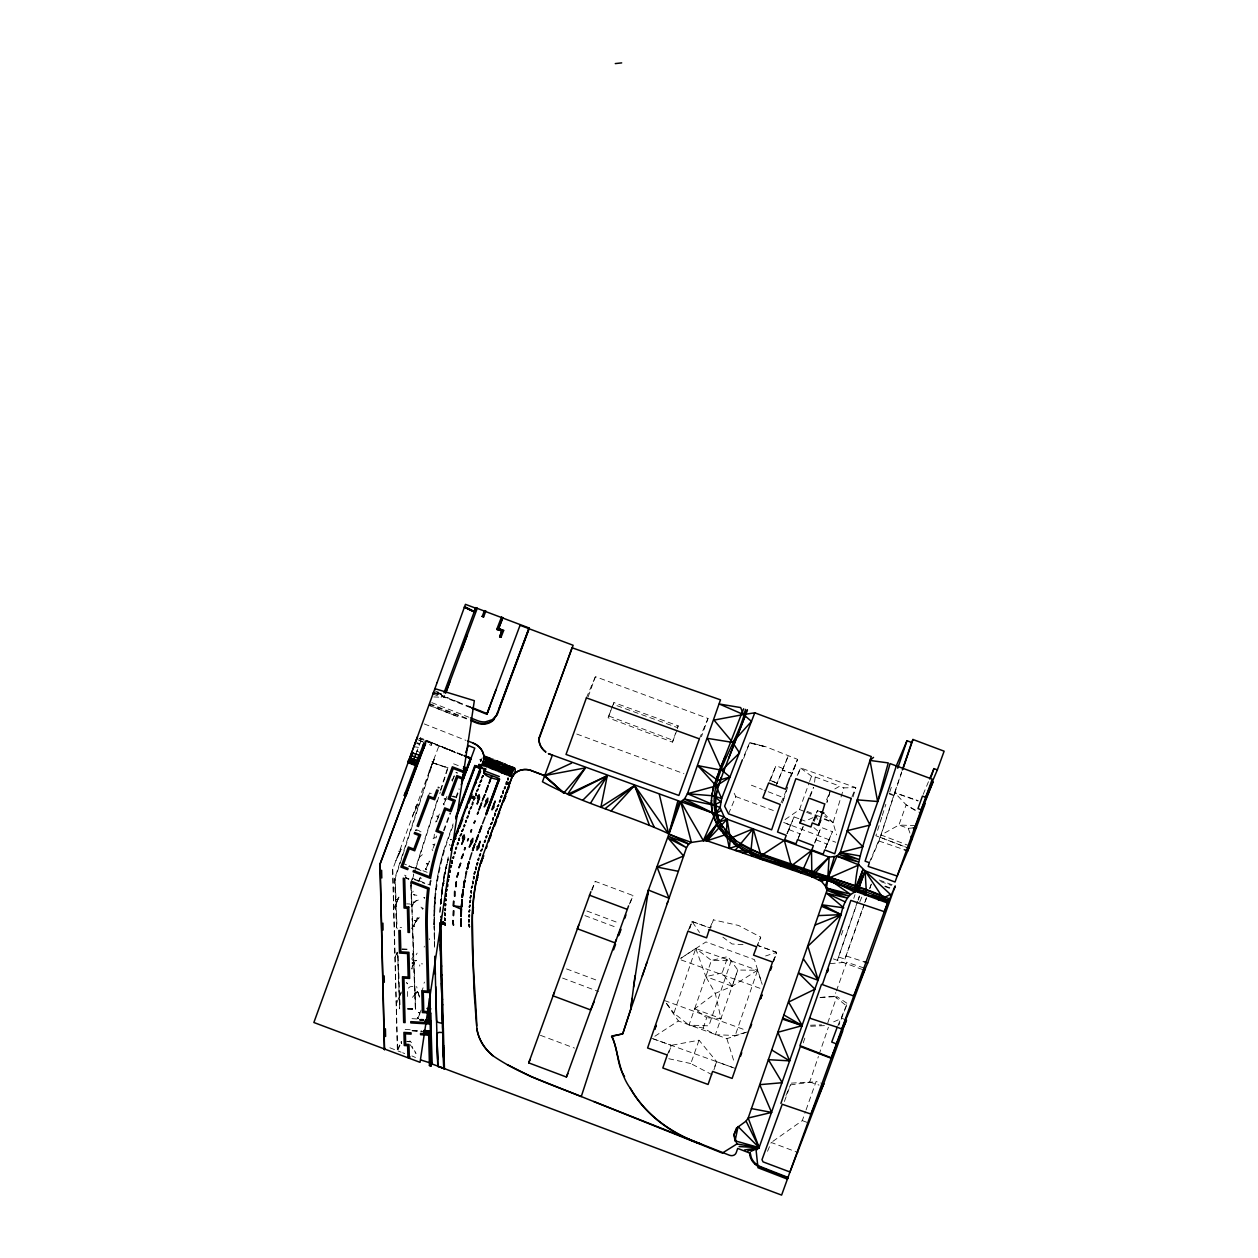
<?xml version="1.0" encoding="UTF-8"?>
<svg xmlns="http://www.w3.org/2000/svg" width="1258" height="1258" viewBox="0 0 1258 1258"><rect width="100%" height="100%" fill="white"/><g stroke="black" fill="none" stroke-linecap="round" stroke-linejoin="round"><path stroke-width="0.75" stroke-dasharray="5 3.75" d="M434.45 945.922L434.041 911.814A295.41 262.104 23.1 0 1 444.499 848.081L453.116 823.864M407.513 996.493L407.592 988.757L410.029 986.775L415.517 986.13M417.499 805.733L417.31 805.875M413.662 926.077L417.231 917.821L413.913 926.187M412.215 904.549L410.847 904.471L412.907 904.832M410.784 885.207L411.57 906.798L413.835 901.687M414.763 960.766L416.477 960.656M417.279 918.167L418.93 918.717L417.782 918.025M419.134 881.056L420.219 877.628L421.509 878.383M421.147 1010.048L417.829 1018.257L420.093 1013.35M429.465 861.243L425.833 869.372L429.167 861.022M438.523 816.882L436.274 821.788L439.592 813.58M446.952 796.298L443.634 804.507L446.574 797.981M452.408 780.62L454.515 775.714M455.962 772.443L457.472 773.057L456.119 772.679M418.835 880.977L420.093 877.832M445.977 799.019L444.058 798.909L446.071 799.286M434.356 834.164L434.01 837.954L432.721 839.007M434.372 939.82L434.67 912.16M453.1 825.846C441.951 853.396 435.299 882.864 434.686 911.846L433.916 926.47L433.979 911.971A295.378 262.073 23.1 0 1 444.436 848.238M435.394 898.904L434.702 911.673M439.875 912.648L441.102 895.712M440.001 911.657L440.316 906.059M440.41 904.471L443.995 874.735L448.288 856.934M480.572 760.131C480.116 759.156 481.594 759.25 480.069 759.942M480.304 760.068L481.154 759.675L479.896 759.769L480.367 759.14M418.993 880.506L417.357 880.569M412.026 963.392L413.269 963.188L412.011 962.857M428.207 864.026L426.258 863.774L427.626 863.853M438.523 816.285L436.699 816.112L438.665 816.348M413.803 963.612L412.278 962.826L413.269 963.188M416.194 920.982L414.181 920.51L416.225 920.966M419.04 880.553L417.577 880.018M436.369 890.035L436.793 886.025M441.7 890.177L442.045 887.016M399.038 851.713C400.94 851.226 398.723 851.068 399.714 851.949M400.091 851.273L398.975 851.603L399.714 851.241M397.858 899.454L396.805 899.91L397.795 899.344M397.465 899.234L396.742 899.8M416.775 806.252L416.555 806.614M433.145 761.75L432.202 761.986L433.35 761.577M814.571 782.24L815.2 776.941L811.504 776.233L800.45 767.883L795.874 778.686M399.761 851.414L399.038 850.943M396.946 899.533L397.968 899.454L397.198 899.769M396.805 899.234L397.449 899.155M415.942 806.598C417.514 806.85 414.715 805.67 416.461 806.85M400.547 993.694L399.887 994.323M432.17 761.845L433.239 761.389M432.296 761.326L432.956 762.159L432.06 761.53M430.959 880.05L430.016 886.135M414.637 963.251L411.869 958.91L412.687 953.375M444.389 880.474L444.2 881.559M447.549 698.127L447.974 697.467M398 899.407L396.978 899.832M400.406 993.505L400.264 993.568M400.815 993.82L399.761 993.851L400.343 994.528M445.426 870.772L444.939 873.146L445.961 868.272L445.458 870.63M401.066 849.26L395.735 861.038L401.475 849.354M417.514 804.035L412.514 816.049L418.175 804.192M398.629 897.158L393.502 909.235L399.116 897.787M433.916 759.801L429.088 771.374L434.183 759.801M397.056 952.227L395.091 957.464L397.418 952.385M401.239 991.917L396.396 1003.68L400.752 993.647M398.078 1049.77L401.444 1041.514M397.559 1049.628L401.176 1041.388M414.417 902.489C414.354 901.215 415.738 903.102 414.558 901.86M435.928 821.049L435.693 821.977L436.951 821.348M432.044 849.417L432.846 850.628M445.206 799.255L446.024 799.38M411.948 969.179L412.184 968.235M424.15 947.117L424.371 946.189M419.543 1012.926L418.285 1012.486L419.858 1012.926M447.817 860.519L448.037 859.654M449.358 844.417L450.128 845.659M677.354 728.759L678.204 725.866L613.935 702.593L613.196 704.323M829.981 791.738L826.915 802.415L829.981 791.738L824.761 804.035M401.601 1043.369L401.16 1042.379L401.381 1043.495M853.034 796.943L855.817 787.618L800.45 767.883L797.352 776.878M871.071 859.654L878.98 841.02L893.825 795.056L889.359 793.263M851.996 796.613L855.817 787.618L843.866 787.87L833.063 822.748L836.586 834.872M398.629 897.63L399.116 897.174M881.732 817.275L875.867 835.737L908.826 848.254M882.33 815.42L885.836 804.349M410.721 883.242L413.693 873.948M414.291 872.093L437.454 799.585M440.426 790.291L447.565 767.993L432.799 762.914L395.201 878.43L397.119 928.813M412.199 879.845L415.282 870.3M415.769 868.665L440.3 792.021M440.898 790.166L448.037 767.805L432.422 762.694L448.037 767.805M773.607 961.254L776.673 952.353L757.662 945.45L760.744 937.163L738.572 925.463L713.365 919.85L710.707 928.152L692.026 921.469L687.922 931.156M820.609 811.85L817.464 810.624L813.171 821.694M432.516 762.458L394.697 878.603L396.616 929.143M401.16 849.386L400.862 848.961M417.829 804.114L417.137 804.412M787.681 787.194L782.209 803.39L784.143 797.934L764.125 790.15M420.958 907.128L423.286 908.449L422.641 909.298L420.958 907.128L421.634 905.1M814.319 821.38L816.033 816.253L805.324 821.144L800.481 819.335M889.736 792.021L892.189 784.693M689.604 928.671L692.026 921.469L708.584 927.523M745.617 1032.409L735.254 1035.46L715.362 1034.736L703.191 1028.069L689.007 1025.113L673.895 1013.162L695.753 948.453L757.599 970.232L762.128 984.385M703.191 1028.069L706.681 1017.722L694.589 1008.916L711.43 960.42L727.91 956.583L737.801 970.044L757.599 970.232L735.254 1035.46M841.366 935.04L843.222 929.536M853.773 898.369L855 894.705M612.567 706.005L608.101 717.768L672.495 742.126L675.609 733.037M668.831 1052.742L671.363 1045.319L699.039 1040.193L716.714 1061.721L736.229 1068.734M803.233 1042.882L805.733 1035.538M857.516 901.451L837.388 960.357L857.563 902.065M858.145 899.612L859.403 895.932M889.107 793.861L893.589 795.638L901.703 771.814M858.192 900.225L859.434 896.561M901.719 772.491L894.847 792.65L918.151 800.638M791.313 1083.138L809.712 1082.037L818.423 1056.468M819.052 1054.644L828.393 1027.236M827.748 1022.927L836.806 996.509L847.294 1003.475L838.929 1025.113M689.463 928.891L692.026 921.469L699.542 932.492M757.599 970.232L732.203 986.209L715.315 993.38L694.589 1008.916L689.007 1025.113L708.883 1025.852L731.244 960.609L711.43 960.42L695.753 948.453L680.782 958.281M713.899 1069.882L716.714 1061.721L713.286 1069.787M695.753 948.453L705.817 976.585L732.203 986.209L737.801 970.044L715.362 1034.736M773.466 961.599L776.673 952.353L758.275 945.639M613.935 702.593L608.101 717.768M838.771 957.086L844.92 959.083L864.026 904.533M864.655 902.725L866.573 897.269M869.75 888.179L871.023 884.547M844.92 959.083L866.589 897.866M869.765 888.777L872.313 881.512M732.203 986.209L722.155 972.969L727.91 956.583M712.201 1074.788L690.799 1063.56L699.039 1040.193M772.821 1141.383L802.305 1120.595L805.45 1111.71M806.064 1109.933L816.096 1081.503L822.197 1083.453M820.106 997.452L834.479 996.21L835.768 992.625M836.397 990.848L846.634 962.197L865.362 968.424M785.086 819.571L799.538 809.554L808.973 783.247M809.602 781.501L811.504 776.233M588.162 696.775L595.411 676.647L708.034 718.46L701.429 736.701M810.294 796.44L813.501 787.555M592.078 890.208L595.27 881.386L632.963 895.523L629.771 904.36M672.495 742.126L676.946 730.206M784.394 1101.489L790.464 1084.883L816.096 1081.503M426.006 741.355L426.431 740.254L425.157 742.959L431.148 745.318L431.809 743.698L425.786 741.434L425.157 742.959M481.043 759.926L481.106 759.801M443.524 830.406L450.018 812.935M455.789 797.383L458.997 788.75M456.308 797.918L459.359 789.709M444.027 830.83L450.6 813.187M433.617 692.293L444.42 696.46L444.058 697.294L442.564 696.696L443.288 694.762M444.058 697.294L444.782 695.36M415.502 830.673L415.942 829.478L421.965 831.79M408.913 866.668L409.369 865.457M412.294 879.531L412.734 878.336L430.456 885.145M790.842 776.878L797.603 759.376L766.169 746.859L749.721 742.503L743.148 758.008M418.033 743.698L419.496 743.635M412.734 892.299L413.159 891.183M743.588 758.543L749.721 742.503L765.493 746.765L749.516 743.006M420.015 739.012L420.439 737.896L432.202 742.676L431.777 743.682L420.015 738.902L420.439 737.896L420.046 738.918M416.021 753.605L420.911 741.056M431.148 745.318L432.202 742.707M400.799 850.424L400.469 850.833M398.582 899.014L397.937 898.684M776.17 785.464L788.326 755.728L776.878 783.781M777.192 783.199L770.242 780.416L776.013 765.603L783.294 768.701M419.449 743.745L418.206 743.274M481.264 760.791L480.462 761.499L482.663 757.033M814.838 842.278L821.097 827.387L832.403 831.695L825.956 847.515M416.382 805.938L416.005 806.001M400.28 994.433L400.374 993.757M787.508 832.969L794.034 816.914L798.877 818.722M798.091 838.866L803.139 826.6M814.649 843.206L821.097 827.387M416.933 751.215L417.263 750.46L416.948 751.215L419.952 752.394M418.474 747.378L415.171 746.875M923.168 794.38L928.923 780.652M480.477 761.483L480.87 760.555M794.034 816.914L786.958 833.661L790.417 825.217L783.592 822.48M419.276 744.201L418.112 743.494M433.774 696.948L441.385 697.246L441.841 696.177M431.777 743.682L432.202 742.676M825.39 848.285L832.403 831.695M442.564 696.696L442.91 695.863M424.638 744.374L426.352 740.364M428.349 795.968L429.607 792.996L433.208 794.38M415.517 830.453L417.011 830.516M437.611 787.901L439.152 787.98M408.929 866.447L414.527 868.114M452.188 780.4L454.217 775.62M432.972 848.379L435.693 841.948M412.011 906.766L414.118 901.876M412.074 966.93L414.826 960.452M411.696 968.613L415.077 960.483M421.807 990.754L423.081 987.782M407.623 1009.136L415.69 1009.183L411.099 883.352M586.401 697.86L595.411 676.647M591.606 890.004L595.27 881.386M678.204 725.866L677.464 727.58L615.036 704.983M629.314 904.14L632.963 895.523M699.385 738.855L708.034 718.46M728.508 813.847L735.836 796.613L732.754 790.401M769.377 781.218L776.013 765.603M709.937 927.917L713.365 919.85M667.259 1055.006L671.363 1045.319L651.691 1038.306M789.599 778.215L797.603 759.376L792.226 773.67L782.633 770.226L792.336 773.356M781.045 802.793L786.203 790.653M809.665 796.314L813.391 787.539M756.624 946.849L760.744 937.163M812.998 821.16L817.464 810.624M772.554 962.04L776.673 952.353L765.572 955.986M825.405 848.238L829.022 839.715M893.589 795.638L894.815 792.76L917.994 801.016M869.325 862.689L881.087 834.982L894.815 792.76L906.153 804.853L916.752 811.426M859.843 901.719L862.045 896.561M785.967 1095.451L790.464 1084.883M767.522 1151.29L771.264 1142.484L798.201 1152.595M837.922 1025.553L847.294 1003.475M419.685 744.233L416.492 743.494M419.858 743.777L416.87 742.597M480.65 761.42L481.075 760.508M798.232 838.001L803.123 826.726M401.412 1042.819L401.176 1042.395M424.009 983.237L424.528 982.089M411.869 958.91L413.693 955.136M416.178 954.775L417.137 953.108M436.086 837.026L436.73 836.004M411.492 928.593L420.88 914.77M399.808 994.182L400.469 994.166M415.863 992.814L414.59 994.119L417.719 991.383L416.823 991.508L417.719 991.383L420.03 998.773L417.719 991.383L412.074 997.751L417.719 991.383L416.65 986.508M434.089 759.36L434.057 760.162L434.23 759.187M433.412 760.838L433.774 760.524M401.098 992.766L401.16 993.568M434.136 844.778L432.846 844.401L433.979 845.077M414.59 994.119L417.719 991.383M418.977 857.563L422.358 854.669M680.861 958.25L705.974 941.928L754.454 959.618L762.175 984.385M654.836 1036.262L678.376 1020.977L726.872 1038.652L749.076 1031.403M834.856 788.939L839.731 786.14L843.866 787.87M833.661 1021.858L841.822 1018.32L846.524 1020.049M451.245 839.275L450.16 839.731M451.339 839.479L450.679 839.762M722.155 972.969L705.817 976.585L715.315 993.38L720.976 1018.555L706.681 1017.722M429.403 939.663L429.355 938.72M909.786 845.989L881.087 834.982L898.904 825.044L908.26 828.346L913.229 827.906M830.264 963.628L846.634 962.197M434.01 837.954L436.416 837.749M820.153 997.5L836.806 996.509M810.702 1026.276L825.358 1025.585M810.435 1025.223L821.568 1024.861M401.852 949.507L410.077 949.648M915.352 825.562L898.904 825.044L906.153 804.853L920.007 812.747M407.718 1008.539L415.297 1008.806L412.011 918.56M407.718 1008.9L415.69 1009.183M743.006 944.616L732.014 943.987L722.878 937.194M421.446 963.832L422.546 963.895M405.202 1029.453L412.325 1029.862L412.357 1031.167M406.727 903.842L410.045 904.03M400.138 927.555L401.569 927.633M402.12 948.862L410.202 949.334M412.026 1018.665L423.757 1019.342M419.669 1020.38L423.474 1020.6M412.404 1030.491L421.744 1031.041M412.231 1030.931L421.556 1031.466M406.932 1041.31L410.265 1041.498M406.806 1041.608L410.139 1041.797M419.606 1019.829L423.49 1020.065M412.026 1030.585L421.477 1031.198M419.543 1019.593L423.443 1019.923M419.622 831.554L421.005 831.821M416.901 895.319L413.457 894.642L416.209 895.617M668.769 1058.717L690.799 1063.56M424.842 897.63L423.804 897.347L424.622 898.558M846.241 955.986L864.12 961.772M809.712 1082.037L819.005 1085.072M878.98 841.02L902.442 849.071M885.16 886.088L892.488 888.698M681.128 959.933L761.986 989.024M653.531 1038.966L732.565 1067.413M880.71 881.559L891.482 885.443M884.799 886.56L891.985 889.17M694.589 1008.916L720.976 1018.555M664.428 1000.519L745.396 1030.05M807.007 811.331L822.921 817.904M879.279 880.034L893.432 885.239M833.315 958.863L864.623 970.327M416.304 868.806L423.411 871.432M576.777 734.043L683.912 773.686M735.836 796.613L775.368 811.253M815.2 776.941L839.731 786.14M788.908 829.635L800.214 833.865M586.873 910.996L619.188 923.136M584.923 915.604L617.238 927.728M566.493 968.896L598.792 981.02M562.578 978.079L598.494 991.556M802.305 1120.595L809.46 1123.3M540.405 1035.303L574.513 1048.103M389.886 1047.788L401.113 1052.191M402.623 1052.757L404.699 1053.544M608.841 716.054L673.234 740.396M438.051 786.926L439.404 787.445M783.671 822.465L835.737 842.262M816.065 839.872L827.371 844.181M451.024 795.889L454.61 797.258M404.541 875.175L405.988 875.725M880.113 837.278L908.811 848.285M432.909 693.991L441.385 697.246M424.496 741.733L426.226 742.251M453.603 763.826L460.365 766.421M414.259 879.578L424.889 883.666M452.927 795.984L456.544 797.368M414.778 867.548L427.154 872.313M414.527 868.146L403.802 863.743M405.721 876.323L405.768 877.675L408.897 878.886M405.579 878.1L408.724 879.311M770.242 780.416L777.208 783.121M405.768 877.738L408.897 878.949M751.372 785.196L762.301 789.442M462.85 755.256L451.905 750.995L464.438 755.838M799.538 809.554L804.837 811.63M806.598 812.322L817.181 816.489M824.242 819.273L833.063 822.748L825.075 814.461M431.84 702.64L468.668 717.139M429.528 703.552L471.042 720.032M429.261 704.166L467.992 719.529M428.884 705.298L458.399 716.918L428.947 705.093M424.229 723.916L466.026 740.396M462.221 754.737L426.132 740.412M462.032 755.162L439.011 745.601L392.59 869.561L397.386 1051.295M419.008 738.289L461.623 755.067M434.214 690.532L438.853 692.356M437.139 692.309L441.778 694.133M437.045 692.545L441.684 694.369M436.903 692.875L441.542 694.699M433.507 692.529L472.065 707.594M433.397 692.844L471.797 708.207M417.908 739.861L424.339 742.189M419.386 740.537L423.867 742.314M446.904 697.545L449.421 698.536M454.452 700.549L462.001 703.552M468.291 706.068L470.791 707.075M411.916 1055.934L415.486 1057.491M416.382 960.593L415.549 960.923M824.603 818.706L833.063 822.748L824.556 816.128M481.043 759.502L481.012 760.036M834.479 996.21L847.436 1006.652M813.91 827.654L819.21 832.183M409.856 1040.853L411.476 1042.693M666.536 1003.318L673.895 1013.162M666.583 1003.664L678.376 1020.977M410.202 1044.69L416.005 1053.481L412.325 1046.577M816.033 816.253L817.48 819.445M908.26 828.346L911.106 836.271M726.872 1038.652L734.578 1063.419M419.669 964.917L419.779 966.113M398.157 955.938L400.138 1008.271M394.792 878.383L396.71 928.923M397.607 952.243L399.651 1008.853L397.497 952.479M411.004 883.572L415.596 1009.419M434.592 947.211L434.01 926.25M392.779 869.136L397.575 1050.87M441.008 903.543A288.286 255.767 23.1 0 1 448.32 858.994M441.071 903.401A288.286 255.783 23.1 0 1 448.383 858.852M429.528 884.783A302.062 268.001 23.1 0 1 430.063 881.04M441.023 902.835L440.945 903.967L441.542 896.388L441.023 902.835M441.668 895.098L441.558 896.199L441.81 893.746L441.668 895.098M441.951 892.535L441.825 893.636L442.093 891.183L441.951 892.535M442.25 889.972L442.124 891.026L442.423 888.604L442.25 889.972M442.58 887.409L442.439 888.478L442.769 886.041L442.58 887.409M430.44 883.541L430.849 880.883L430.44 883.541M442.926 884.861L442.785 885.899L443.131 883.478L442.926 884.861M443.854 883.761L443.98 882.974L443.854 883.761M443.319 882.314L443.162 883.336L443.539 880.93L443.319 882.314M443.728 879.767L443.571 880.773L443.964 878.399L443.728 879.767M444.687 878.666L444.687 878.666M444.168 877.235L443.995 878.194L444.42 875.851L444.168 877.235M444.64 874.703L444.467 875.647L444.907 873.304L444.64 874.703M446.15 871.071L446.15 871.071M446.213 867.139L445.992 868.114L446.527 865.756L446.213 867.139M425.503 868.618L426.305 869.828L425.487 868.633M413.41 925.448L414.228 926.659L413.41 925.463M443.288 803.752L444.105 804.978L443.288 803.768M451.921 779.881L452.723 781.092L451.905 779.881M406.664 982.655L407.466 983.866L406.649 982.671M417.483 1017.502L418.301 1018.728L417.483 1017.518M447.408 862.155L447.172 863.051L447.754 860.771L447.408 862.155M445.741 748.337L433.302 743.305L451.968 750.853L445.741 748.337M416.602 900.413L415.219 901.357L418.364 900.052L416.602 900.413"/><path stroke-width="1.5" d="M440.269 939.726L439.938 923.026L440.19 936.502M440.552 923.246L441.023 944.506M461.041 921.312C460.837 912.475 461.356 932.776 460.947 923.687M440.583 923.089L441.652 966.113M711.43 800.261L711.368 802.698A61.217 54.188 23 0 0 711.949 809.979M711.556 800.277L711.493 802.698A61.076 54.078 23 0 0 712.091 809.979M479.141 766.908L479.691 764.974L478.48 766.059L479.141 766.908L479.235 764.738L480.069 764.848C478.496 767.191 479.707 762.946 479.738 765.745L479.062 764.455L480.069 764.848L478.386 766.751L479.219 764.801L479.141 765.603M745.475 709.402C737.471 746.67 699.825 786.879 719.969 826.05C729.388 840.737 744.799 850.219 761.059 855.676C803.516 870.536 846.351 884.327 888.415 900.288M461.199 909.204L461.199 916.484L461.45 909.267M478.653 765.996L479.188 764.785L479.015 766.861L479.77 765.006L479.015 766.861L478.496 766.059L478.968 766.971M474.14 797.619L473.26 798.217M736.874 1143.994L733.949 1134.732L736.323 1128.269L746.073 1121.098L748.196 1118.016L826.978 890.318L825.484 886.151L821.49 881.402L811.913 876.763L729.42 848.411L726.416 834.384L727.077 819.162L724.262 817.04L680.751 801.676L648.42 890.082L581.275 1096.551L722.312 1153.083L736.874 1143.994L759.109 1147.626L841.067 914.645C843.552 901.844 850.314 887.11 866.353 892.032L865.095 870.85L858.962 864.922L836.9 856.179L829.132 857.138L727.077 819.162L718.129 822.559L703.348 840.659L691.413 842.42L688.724 844.039L686.491 847.719L642.272 975.956M711.525 800.355L711.541 797.871M479.251 766.232L479.015 765.241L479.329 766.389M442.156 922.885L442.627 924.237L442.8 922.145M508.122 782.523L507.351 782.287M825.484 886.151L827.748 878.54L829.132 857.138L811.819 873.115L811.913 876.763L827.748 878.54L854.795 892.158L862.941 869.703L857.5 892.032L887.456 902.992L787.382 1179.123L757.961 1167.738L756.121 1150.378L759.109 1147.626L748.196 1118.016L771.594 1112.418L759.738 1084.663L782.224 1082.713L768.386 1059.692L789.631 1060.856L777.869 1032.283L802.242 1025.632L788.593 1002.076L814.948 989.181L798.641 973.079L818.266 980.359L807.919 946.189L841.067 914.645L822.543 904.879L843.725 907.82L826.632 893.227L846.964 897.976L826.978 890.318L848.348 895.932L826.537 888.069L827.748 878.54L834.243 857.154M509.49 783.058L508.248 784.221L508.201 783.231M479.204 766.342L479.078 765.194L478.417 766.641L479.188 764.754L479.015 766.861L479.502 765.65M647.634 894.957L648.42 890.082L669.02 898.243L657.069 867.061L683.613 855.99L668.171 838.19L686.491 847.719L668.769 836.413L688.724 844.039C642.382 817.716 589.011 807.432 542.45 781.768L552.325 755.24L548.394 753.621L680.751 801.676L684.462 799.019L687.466 793.719L720.488 699.841L572.013 647.76L538.943 739.248A16.118 14.263 23 0 0 545.689 752.001M821.49 881.402L827.748 878.54L836.9 856.179L840.281 852.468L871.275 756.53L754.784 712.814L721.636 798.594L720.142 807.62L724.262 817.04L718.129 822.559L706.98 840.8L729.42 848.411L730.269 838.347L727.077 819.162L706.98 840.8L703.348 840.659L680.751 801.676L691.413 842.42L668.753 834.258L634.582 785.479L600.915 807.023L607.268 775.73L567.468 794.427L585.379 767.899L544.478 775.62L531.536 770.698L544.494 775.588L563.773 793.027L585.379 767.899M470.445 900.398L469.721 902.599L470.461 900.303M477.254 846.713L476.908 850.219L479.141 847.279L478.7 846.178M487.522 801.676L487.852 798.107L485.635 801.047L486.39 801.362L484.236 806.913L487.506 801.818M492.004 808.957L495.149 801.031L493.466 806.504M477.269 846.587L478.858 845.769M711.635 797.965L712.217 793.075M715.456 798.5L716.069 794.16M751.828 856.085L750.853 851.682L753.212 828.786L730.269 838.347M446.024 893.825L446.307 896.294L446.15 893.84M472.678 796.77L471.876 797.965L473.889 796.739M760.681 859.12L761.059 855.676L753.212 828.786L735.112 850.361L750.853 851.682L760.681 859.12L791.093 866.039L801.503 873.083L811.504 850.55L791.093 866.039L781.312 866.18M470.193 897.819L470.995 895.523L470.335 897.85M462.142 897.127L463.023 890.019L462.394 897.221M447.077 889.516L446.307 891.419L446.606 889.044M507.556 783.294L507.839 783.042M633.576 987.074L648.42 890.082M624.55 1076.549C616.373 1064.347 618.637 1049.172 611.545 1036.435L622.726 1033.84L630.651 1009.592L635.038 975.783M630.321 1088.343C645.606 1115.406 672.118 1133.458 700.769 1143.962C671.709 1134.323 645.81 1114.95 630.337 1088.343C618.732 1072.492 618.7 1053.528 612.033 1035.963L622.679 1033.919L630.667 1009.561L632.114 998.317M479.015 766.861L479.785 764.974L479.015 766.861L479.754 765.053L479.424 765.87M471.357 892.677L471.105 890.664L471.31 892.976M854.795 892.158C856.761 847.247 878.477 806.582 890.051 763.59L932.241 779.158L895.036 882L865.095 870.85L858.176 889.17M447.266 884.374L447.455 886.748L447.801 884.374M471.53 887.881L472.363 886.041L471.546 887.755M463.872 885.302C462.724 895.13 466.671 867.077 463.494 887.661A267.687 237.62 23.1 0 1 464.705 880.569L464.281 882.927M472.143 797.289L473.102 796.345L472.41 797.226M473.716 797.776L473.857 796.896M507.666 782.586L507.572 784.3M508.389 783.357L509.097 782.68M757.379 1165.93L755.225 1164.106L759.769 1167.204L787.807 1177.991L781.611 1195.1L431.242 1063.67L429.481 998.333M712.311 793.185L711.886 795.528L713.412 788.043M716.227 794.112L716.761 791.817L715.456 802.997L716.761 813.737M472.804 883.603L472.709 881.213L472.788 883.698M539.069 737.833L573.129 645.275L529.131 628.764L497.272 714.387L492.397 719.623L485.368 721.888A16.118 14.263 23.1 0 1 477.647 720.677L470.461 717.846M458.399 872.675L456.921 877.188L458.399 872.627M473.668 876.543L473.684 878.996L473.889 876.574M746.073 1121.098L759.109 1147.626L735.081 1140.833L738.069 1126.586L759.109 1147.626L750.963 1151.337M474.156 786.502L483.858 759.455A16.055 14.215 23 0 0 473.307 743.148L467.882 740.993M465.287 878.257L466.529 871.165L466.293 873.555M451.48 865.567L450.411 867.768L451.402 865.551M474.738 871.857L474.187 874.184L475.241 872.03M712.846 790.842L713.538 788.09M716.588 791.864L723.712 770.934M467.347 868.901L468.904 861.903L467.347 868.916M467.803 866.558L467.221 868.869L468.904 861.903L468.401 864.246M659.381 794.584L668.753 834.258L677.732 801.393M509.584 783.325L509.16 782.492L508.641 783.64M713.38 788.137L714.308 785.291M877.597 801.503L888.258 762.914L870.001 760.445L877.597 801.503L857.185 799.852L870.049 825.075L847.09 830.705L862.941 846.76L840.281 852.468L858.679 859.371L839.007 854.402L858.459 861.919L836.9 856.179M531.599 770.729A16.102 14.263 23 0 0 511.55 778.325L485.038 849.732C463.227 906.971 475.131 969.305 476.876 1028.698A44.329 39.407 21.8 0 0 493.246 1055.981C520.12 1074.348 551.303 1084.553 581.275 1096.551L531.363 1076.706L507.257 1064.63M476.876 863.711L477.694 862.784M476.986 863.35L477.049 865.079M477.175 864.639L477.631 863.019M818.628 825.39L824.761 804.035L808.925 798.075L799.962 822.952L810.938 826.978L812.243 822.921L818.628 825.39L820.861 820.122M463.227 854.182L461.371 858.569L463.227 854.151M469.69 859.654L471.829 852.814M714.277 785.369L715.047 782.853M718.695 784.19L717.972 786.564L718.853 784.143M714.151 785.338L714.921 782.806M443.587 923.01L443.744 924.237L444.404 923.545M450.851 849.795L451.276 848.442M451.37 848.144L451.622 847.357M822.716 1086.283L842.829 1030.727L831.161 1058.245L800.308 1046.53L780.919 1103.408M668.753 834.258L679.351 801.833M908.826 848.254L925.133 803.563M479.44 855.393L480.572 853.695L479.817 855.959M897.74 768.198L906.987 740.71L911.688 742.472L912.962 739.484L944.129 751.183L937.367 769.833L933.939 768.638L929.631 778.938M654.726 1029.311L655.937 1025.71M452.424 843.473L480.226 768.245L475.115 766.578L480.226 768.245M464.91 847.703L464.438 849.952L465.193 847.688M902.332 769.975L911.688 742.472M902.961 768.827L912.962 739.484M930.983 777.287L933.955 768.591M645.668 966.081L646.926 962.417M740.506 1056.28L741.733 1052.726M770.556 970.138L771.783 966.584M645.102 967.732L630.667 1009.561M654.899 1029.028L656.173 1025.333M714.89 782.885L725.017 756.687M718.821 784.221L719.875 781.187M760.618 998.538L761.908 994.842M667.117 903.59L667.731 901.844M821.49 984.306L799.946 1045.634L831.334 1057.821L846.524 1020.049L836.428 1043.857L831.727 1042.08L837.199 1027.251L841.822 1028.965L850.455 1008.617M750.35 1027.77L751.639 1024.138M760.618 998.758L761.908 995.125M501.486 772.742L504.788 763.858L503.436 765.965M878.965 899.942L890.522 894.485L865.095 870.85L857.5 892.032L856.132 888.462M437.045 682.732L313.871 1022.502L420.046 1062.334L474.345 700.69L434.765 688.613M437.124 682.512L465.444 604.343L475.618 608.149L474.156 611.891L464.391 607.158L474.156 611.891M413.08 748.809L416.54 739.327M567.861 1073.577L566.399 1077.021L528.706 1062.868L590.883 891.718M566.399 1077.021L628.575 905.87M624.66 918.482L625.934 914.943M613.589 949.853L615.555 944.412M618.842 935.354L620.807 929.914M789.599 778.215L785.621 789.222L768.638 782.963L762.883 797.745L780.322 804.522L771.641 829.824L728.508 813.847L724.624 806.174L742.409 759.738M872.502 896.136L887.849 901.876L808.375 873.697M888.981 898.715C840.407 876.684 783.042 868.885 736.559 841.115M850.314 1008.963L865.362 968.424M906.987 740.71L896.467 765.509L865.079 861.164L869.325 862.689L868.193 866.432L897.19 876.04L908.811 848.285M932.98 781.973L915.053 827.292M867.69 962.936L895.193 885.884L884.264 911.641L850.848 900.398L822.386 984.589L853.726 996.006L867.69 962.936L864.12 961.772M418.977 754.879L415.659 765.006L408.111 762.034L409.18 759.392M409.337 758.967L409.621 758.212L416.65 760.823M409.605 758.26L412.294 750.884M471.561 806.928L470.225 808.973L471.451 806.897M508.012 778.246L507.918 780.039L508.028 778.215M480.792 768.638L483.481 761.373M408.425 761.279L415.863 764.518L416.634 762.631L409.133 759.675L408.221 761.64M407.042 793.043L405.799 795.952L404.29 795.386L423.883 743.195M424.858 744.327L379.963 864.104L384.398 1049.628L385.042 1048.48M424.638 744.374L380.089 864.152L384.539 1049.675M405.799 795.952L425.377 743.761M445.646 693.127L450.097 681.191M461.576 650.402L467.3 635.007M463.29 775.132L464.501 771.893M471.797 708.207L486.862 714.277L496.029 689.667M487.381 712.987L489.614 707.012M461.183 784.788L474.801 748.148L468.401 745.538L465.759 752.41M455.711 816.898L467.897 784.096M467.834 784.253L474.801 765.54L480.43 767.694L474.801 765.54M456.339 817.134L475.225 766.342L455.695 818.864M496.454 715.456L497.492 712.767M479.77 771.374L454.814 838.551A288.286 255.767 23.1 0 0 450.804 850.345M461.34 821.018L454.877 838.41A288.286 255.783 23.1 0 0 450.867 850.204M467.316 806.834L467.017 807.667M480.587 771.185L480.399 771.704M477.804 778.671L480.289 772.019M484.314 770.934L484.928 769.283L481.72 768.088L485.698 769.125L484.44 768.465M484.188 773.183L485.085 770.792M485.698 768.937L485.352 770.053M490.683 778.262L491.611 776.548L489.252 782.885M480.116 807.4C475.65 817.967 485.211 793.059 480.131 807.369M485.824 792.115L488.308 785.432M477.395 837.026C481.043 827.685 470.964 854.386 478.465 834.935M488.073 807.589L485.714 814.697L498.593 779.315L488.104 807.494M480.839 828.173L479.298 832.686L481.798 825.987M482.506 823.707L485.116 817.055M504.332 765.084L505.559 764.172M497.586 783.592L499.347 779.614L494.52 792.587M493.655 794.899L486.217 814.885L497.57 783.624M500.448 800.135C498.467 805.513 500.039 798.138 500.244 800.686M505.04 787.775C505.873 784.3 503.404 790.59 504.851 788.294M488.403 840.627L512.1 777.067A16.118 14.231 20.8 0 1 519.46 770.572A16.102 14.357 21.8 0 1 531.584 770.572M499.017 814.036L499.552 812.621M505.669 796.188L503.703 801.472M507.021 792.556L507.587 791.015M508.043 789.788L509.443 786.03M416.414 763.134L408.881 760.209L407.891 762.537L415.439 765.509L419.464 755.067M444.011 692.828L475.791 607.63L477.301 608.196L475.445 608.479L475.791 607.63M445.867 692.592L477.238 608.369L529.083 627.978L498.671 709.591M482.27 616.373L484.424 610.649L485.792 611.152L483.622 616.892L482.27 616.373L483.622 616.892M463.494 774.661L465.334 769.723L462.221 777.633L456.811 775.557L448.068 798.94L453.478 801.031L450.128 809.979L444.719 807.888L435.96 831.271L441.401 833.362L435.944 849.354A351.894 311.559 23 0 0 429.434 876.653L413.52 870.52L413.08 871.715L430.55 878.461A353.451 312.943 23 0 1 438.256 846.681L443.178 832.67L437.753 830.579L445.615 809.617L451.024 811.693L455.286 800.34L449.861 798.264L457.723 777.287L463.133 779.362L464.391 776.39M461.56 781.847L470.256 758.464L465.067 756.435M486.862 714.277L520.293 624.644M463.133 779.362L467.143 769.015L463.762 767.726M497.224 713.396L529.083 627.994M457.849 832.261L458.242 831.224M459.516 827.78L462.85 818.848M468.668 803.202L469.501 800.969M469.627 800.654L471.97 794.38M476.153 783.121L476.452 782.303M458.604 840.187L459.39 838.032L459.107 840.36M460.286 835.658L461.56 833.74L460.224 835.799M466.938 817.779L468.118 815.829L467.441 817.967M484.519 770.383C477.411 778.104 522.149 785.055 484.188 773.183M467.787 839.746L468.463 838.724L467.504 840.91M474.077 822.874L475.115 820.845L474.156 823.031M483.072 798.704L484.99 794.348L482.239 800.937M490.667 778.293L489.11 783.199M481.547 825.893L479.172 832.639M493.686 794.82L494.488 792.666M486.233 848.379L487.066 846.147M488.717 841.681L489.205 840.375M489.834 838.693L491.076 835.359M494.551 826.034L496.548 820.672M497.885 817.102L498.42 815.671M504.835 798.405L505.732 796M497.287 770.714L497.759 769.471M464.013 755.445L471.152 758.26L466.734 769.943L463.337 768.654M474.879 797.997L473.543 800.041L474.785 797.949M510.465 766.358L509.286 765.697M461.828 844.008L463.777 838.882L463.117 837.608L462.63 838.897L462.63 836.617L464.155 834.887L464.579 837.922L461.765 844.181M415.376 742.55L415.187 742.991M418.898 759.187L419.417 757.976L419.197 759.455M419.197 759.313L419.354 758.134M483.717 757.395L484.157 756.231M483.449 765.524L484.126 763.779M484.173 763.637L484.88 761.829M487.491 758.778L488.025 757.395L486.783 756.907M486.704 764.549L487.223 763.197M489.205 758.055L490.573 758.275M486.988 763.81L487.444 762.647M488.544 767.238L489.676 768.025L490.651 765.509M489.283 765.351L490.038 763.386M490.085 763.26L490.463 762.285M491.674 759.124L493.073 759.234L491.312 763.81M490.824 765.068L491.296 763.858M493.561 769.173L496.768 760.854M496.973 764.078L498.089 761.153L496.847 760.665M496.454 769.11L496.171 769.849M497.335 770.572L495.951 770.446M500.48 769.865L499.662 771.987L498.42 771.469L499.096 769.739M499.426 768.858L499.001 769.959M500.574 765.886L499.646 768.308M501.14 764.455L501.769 762.804M501.565 763.354L503.074 763.166L500.936 768.685M504.662 773.953L503.499 773.23M504.332 771.091L503.389 773.513M506.345 765.886L505.559 767.883M507.792 765.823L506.801 764.675L506.093 766.531M478.071 846.681L480.163 841.256L478.873 845.706M505.952 774.33L507.1 775.07L507.509 774.016M508.546 775.07L509.003 773.874M511.707 766.877L510.937 768.89M513.201 770.462L514.255 767.742C517.054 768.386 513.579 778.325 510.827 776.595L510.921 776.375M513.374 770.022L510.952 776.265M715.944 779.803L724.891 756.64M724.86 756.718L730.819 741.654M719.843 781.281L721.164 777.46M723.806 771.075L734.436 743.085M728.728 758.244L747.456 710.11M408.158 762.049L409.133 759.675L408.583 761.059M412.97 752.504L409.699 760.917L416.288 763.527M409.762 761.656L410.171 760.665L409.416 762.552M411.287 761.546C412.026 759.643 410.155 764.266 411.083 762.049M415.863 764.518L416.634 762.631M418.442 760.838L419.889 757.08M422.185 751.262L423.6 747.158M422.468 750.963L423.899 747.283M496.753 629.377L501.926 630.95L496.753 629.377L501.47 617.191L502.838 617.709L498.561 628.701L503.562 630.683L498.734 628.308M498.561 628.701L502.823 617.725M499.646 636.8L501.156 636.925L499.646 636.8L501.753 631.343M499.819 636.406L501.926 630.95M500.999 637.334L503.735 630.274M479.141 765.131L478.811 766.342M484.016 756.608L485.541 756.373L484.597 758.826L483.528 757.866M485.808 759.423L485.006 761.499M485.84 759.345L486.61 757.347M487.396 759.03L484.66 766.138L483.402 765.666M486.83 764.235L485.95 766.499L487.176 767.081L487.994 764.958M487.664 762.081L488.591 759.659M488.827 759.077L489.283 757.882M488.23 764.314L489.409 761.279M489.504 761.043L490.258 759.077M488.859 766.421L489.189 765.556M490.746 761.546L491.564 759.407M491.768 766.342L490.966 768.449M492.082 765.524L492.774 763.763M493.215 762.615L492.57 764.266M493.23 762.552C493.592 759.03 496.847 759.659 494.473 763.071M490.934 768.496L492.303 768.717M493.183 766.421L492.192 768.968M494.457 763.134L492.979 766.94M496.753 764.628L494.724 769.896L493.451 769.44M496.784 768.292L497.366 766.767M497.445 766.547L499.332 761.656L500.59 762.159L498.388 767.867M497.885 769.157L498.514 767.506M503.216 766.515L500.904 772.491L502.146 773.01M500.983 772.286L501.282 771.516M503.326 769.943L502.319 772.569M503.389 769.802L505.307 764.833M504.159 771.5L504.6 770.368M504.804 769.849L505.48 768.088M504.694 773.874L507.745 765.965M505.889 774.472L508.641 767.349M508.531 767.632L509.223 765.839M507.619 773.749L510.088 767.364M509.05 773.749L510.261 770.635M510.465 770.085L510.088 771.06M508.421 775.384L509.6 776.06M511.597 767.16L513.012 767.207M511.927 770.022L509.757 775.667M512.949 767.396L511.99 769.88M513.814 768.858L514.16 767.962M415.659 765.006L416.005 764.125M741.544 713.821L743.651 708.773M730.788 741.733L741.575 713.742M734.405 743.163L745.334 715.22M432.909 693.991L433.397 692.844M416.508 739.405L417.121 737.88M411.586 752.74L419.417 755.177M855.361 888.195L862.941 869.703M414.967 763.134L414.401 764.518M423.506 747.394L423.411 748.4M420.801 1059.975L430.566 1063.026L429.749 1032.661L423.128 1031.481M433.507 692.529L434.702 692.733M417.106 737.754L417.53 736.763M410.658 758.448L409.762 757.756L410.753 758.228M410.69 755.225L411.759 755.649M409.841 760.603L408.74 760.54M409.621 762.049L408.536 761.043L416.209 764.078L414.747 763.637M412.467 762.144L411.916 763.527M415.973 753.684L412.844 761.782M411.712 755.759L414.763 756.829M413.363 763.527L413.929 762.144M422.861 746.041L424.103 743.132M415.769 764.612L416.209 763.622L408.724 760.665M423.348 748.557L423.836 747.409M425.597 743.714L424.371 746.623L422.641 746.104M404.29 795.386L405.532 792.461M484.424 610.649L485.792 611.152M501.47 617.191L502.665 618.103M471.152 758.26L465.602 756.577M467.143 769.015L465.869 772.003L452.345 766.798L441.841 794.852L443.193 795.37L453.257 768.528L464.076 772.695M478.763 766.295L479.062 764.455L479.738 765.745M428.097 1012.894L429.355 1009.907L429.811 1024.012L410.8 1022.911L410.768 1021.638L428.349 1022.66L428.097 1012.894L422.389 1012.548L421.807 990.754L427.516 991.1L425.864 929.489A351.925 311.591 23 0 1 427.657 888.903L411.02 882.518L411.476 881.308L429.198 888.117A350.62 310.427 23 0 0 427.295 929.568L428.962 992.499L423.27 992.153L423.773 1011.322L429.481 1011.668L430.739 1008.68L426.949 1008.46M409.353 1058.041L408.992 1044.486L405.674 1044.282L405.391 1033.824L411.099 1034.139L411.067 1032.834L403.928 1032.425L404.274 1045.508L407.608 1045.713L407.922 1057.491L409.353 1058.041L409.919 1056.72M429.811 1024.012L431.069 1021.04L430.865 1013.067M425.11 1021.307L430.818 1021.638L432.17 1063.152L430.912 1066.124L429.465 1065.589L428.664 1035.177L429.937 1032.205L423.459 1031.812M429.465 1065.589L430.739 1062.617L432.17 1063.152M443.178 1045.854L443.822 1068.498L437.863 1066.265M578.743 925.259L577.265 928.719L614.973 942.855L616.436 939.411M554.448 992.342L552.985 995.801L590.678 1009.938L594.342 1001.321M528.706 1062.868L530.168 1059.425M617.898 935.968L620.823 929.064M799.962 822.952L801.456 819.43M826.6 972.245L828.079 968.786M937.352 769.88L925.684 797.32L922.46 796.094L917.994 808.58L921.155 809.822L932.949 782.051M913.528 830.893L915.085 827.214M893.778 889.815L895.083 886.733M414.715 756.939L417.75 758.024M703.348 840.659L714.921 813.957L720.142 807.62L687.45 793.735L716.148 785.92L730.112 777.051L721.888 770.258L707.578 738.383L732.612 742.393L739.547 752.944L721.888 770.258L697.797 765.619L716.148 785.92L721.636 798.594L713.805 795.858L687.45 793.735M755.146 1164.279L753.621 1162.769A16.118 14.058 22.8 0 1 749.91 1155.489L750.177 1152.737L751.215 1157.344A15.426 13.476 22.6 0 0 760.099 1166.496L788.011 1177.425M738.069 1126.586L733.949 1134.732L735.081 1140.833M473.291 797.729L473.464 796.487M442.722 923.907L442.627 922.837M473.527 797.163L473.134 798.327L473.967 798.232M443.256 923.105L443.539 923.089M442.863 923.435L443.76 922.57L443.995 923.529M590.584 803.154L607.268 775.73L569.025 795.009M496.721 714.843L493.545 720.001A16.008 14.152 25.2 0 1 491.815 721.447A16.008 14.137 24.9 0 1 476.373 722.894L470.791 720.645M705.219 840.596L718.129 822.559M492.004 809.869L494.111 807.054L493.372 806.74M747.11 710.015L743.494 714.544L714.009 720.079L732.612 742.393L751.482 721.384L743.494 714.544L719.34 704.008L740.679 707.578L743.494 714.544L754.784 712.814M472.269 797.147L472.19 797.855M829.132 857.138L811.913 876.763L802.856 870.049M611.121 810.875L634.582 785.479L654.16 826.962M582.831 800.182L607.268 775.73M866.353 892.032L863.759 894.485L883.273 898.416L888.274 900.697M870.001 760.445L873.539 757.379M605.129 808.611L634.582 785.479L649.395 825.169M761.059 855.676L784.347 840.423L792.524 870.001M682.779 800.544L714.921 813.957L720.74 810.765M544.478 775.62L571.635 763.134M819.147 879.955L827.748 878.54L858.962 864.922M815.483 924.866L841.067 914.645L821.977 906.483M729.42 848.411L738.918 845.234M706.98 840.8L726.416 834.384M747.802 1150.991L759.109 1147.626L739.106 1146.573M730.112 777.051L717.909 780.495L697.797 765.619M877.911 899.564L883.273 898.416L887.456 902.992M743.195 853.128L750.853 851.682M744.421 1150.016L759.109 1147.626M615.288 63.592L621.672 62.9M913.229 827.906L916.532 827.622M443.948 924.143L444.074 923.058M818.785 915.588L841.067 914.645M443.382 921.862L443.917 923.183M442.69 922.208L443.555 922.318M443.587 922.539L443.115 923.356M425.361 1020.71L431.069 1021.04M424.937 1021.732L430.645 1022.078L430.896 1032.016L423.427 1031.576M423.6 1031.151L431.069 1031.591M423.71 1030.522L431.321 1030.978L430.063 1033.95L420.549 1033.384L420.581 1034.689L428.664 1035.177M430.378 1013.806L429.89 990.219M428.522 1013.681L430.378 1013.806M469.014 921.925L468.904 919.488L468.904 921.91M840.281 852.468L859.969 855.927M751.403 1108.581L771.594 1112.418M456.245 881.952L455.836 886.764L456.339 881.968M657.069 867.061L678.314 871.307M826.537 888.069L850.235 894.139L827.748 878.54M528.816 628.607L520.026 625.273M782.523 1019.153L802.242 1025.632L783.986 1015.033M809.602 1018.115L837.199 1027.251M791.644 864.34L848.883 883.887M808.328 873.823L773.874 862.013L790.574 867.643M791.675 864.246L761.625 853.962M808.296 873.901L827.198 880.254M904.25 849.7L907.851 850.943M773.874 862.045L753.778 854.984L740.553 848.379M827.166 880.333L847.719 887.377M848.851 883.965L866.935 890.334M847.766 887.267L865.803 893.62M464.406 755.869L471.011 758.275L467.331 768.229L463.542 766.798M488.151 785.369L485.792 792.1M761.672 853.883L751.592 849.952M760.524 857.264L750.13 853.349M866.966 890.255L873.917 892.865M589.42 895.177L627.113 909.314M873.87 892.976L883.855 896.844M443.807 1068.498L437.863 1066.249L437.312 1046.467M463.526 768.229L466.907 769.519M484.267 770.824L499.316 776.563M823.848 813.093L820.656 811.85L823.738 813.077M782.885 1018.147L802.242 1025.632M768.575 1170.475L759.848 1167.015M771.39 1171.78L787.744 1178.164M409.778 757.725L417.31 760.823M593.76 1101.489L729.483 1155.253A5.378 4.702 23.3 0 0 736.213 1152.721L737.707 1148.412L749.438 1152.957M473.307 708.097L472.049 707.594L487.129 713.663M471.042 720.032L476.64 722.265A16.008 14.137 24.9 0 0 492.082 720.834A16.008 14.152 25.2 0 0 493.796 719.372M751.513 850.141L742.566 845.282M826.632 893.227L845.47 902.033M464.611 606.671L474.345 611.451M714.921 813.957L684.462 799.019L713.506 805.089L720.834 801.833L713.805 795.858M743.62 850.094L733.98 843.929M771.736 1050.005L789.631 1060.856M739.956 843.803L742.534 845.376M737.88 846.681L724.86 835.548M734.012 839.228L736.528 841.193L726.181 831.318M734.074 839.212L721.62 825.232M544.321 776.076L563.773 793.027L544.525 775.526M714.119 818.093L718.208 826.946L726.841 837.514M723.193 833.268L725.001 835.391M724.561 829.289L726.149 831.396M721.479 831.224L718.349 826.805M721.589 825.311L722.941 827.261M803.485 959.036L818.266 980.359M865.095 870.85L883.273 898.416M717.28 824.965L718.318 826.883M720.803 823.723L717.862 817.181M718.947 819.54L719.969 821.993M716.384 823.109L712.94 814.209M911.106 836.271L912.254 839.448M717.264 815.404L717.956 817.228M717.233 815.483L717.831 817.26M713.569 816.049L714.245 818.062M717.39 815.388L716.918 813.643L717.359 815.467M716.305 811.709L716.887 813.722M713.034 814.272L711.981 809.9M712.405 812.243L712.909 814.288M716.038 809.68L716.431 811.693M749.532 1152.784L749.988 1155.316M476.876 1028.714L477.191 1030.569A44.297 39.14 22.6 0 0 493.278 1055.934M476.609 1025.695L473.873 989.134L472.269 915.871A256.396 227.494 23.1 0 1 481.358 860.519M430.535 1063.089L429.749 1032.661M441.684 965.971L441.92 975.107M443.885 1047.725L444.451 1068.907M443.838 1045.885L444.011 1053.323M440.237 938.704L442.564 1023.462L438.366 1022.44A2.752 2.437 23.3 0 1 436.589 1020.096L435.708 986.681M440.3 944.538L440.835 963.078M435.378 974.573L434.875 957.338M437.674 1059.409L436.982 1035.255M441.935 974.95L442.564 999.339M443.807 1046.043L443.351 1028.336M441.291 976.412L440.646 953.155M441.479 983.08L443.492 1057.333M439.907 926.58L440.583 950.954M443.712 1068.718L442.8 1032.598L439.577 1032.378A2.72 2.406 23 0 0 436.966 1034.658M434.859 957.354L437.768 1066.485M434.828 956.237L435.032 963.392M442.737 1004.717L443.319 1028.494M442.596 999.182L442.722 1004.875M443.193 1023.65L443.272 1026.654M442.643 1026.465L442.879 1035.601M440.929 962.842L442.706 1032.834M429.937 1032.205L430.912 1066.124M381.614 870.253L381.803 877.974M382.919 923.136L383.045 930.087M384.177 975.878L384.303 982.325M385.42 1028.761L385.593 1036.498M461.057 923.734L461.104 926.155A267.152 237.102 23.2 0 1 461.041 918.89L461.214 923.749M429.12 1010.473L429.245 1017.109M811.504 850.55L811.819 873.115M452.896 920.541L453.478 925.228L452.896 920.62M545.783 751.875A16.102 14.042 27.8 0 1 539.132 737.848M473.26 743.242A16.118 14.263 23 0 1 483.843 759.612M715.613 807.432A57.915 51.279 23 0 1 715.393 800.686M444.656 918.23L445.175 920.416L444.656 918.23M441.212 919.079L441.212 920.117L441.212 919.079M441.212 917.302L441.228 916.484L441.212 917.302M477.615 796.393L477.6 798.673L478.103 797.383L478.763 798.657L477.128 804.098L479.565 797.698L479.125 794.679L477.615 796.393M441.259 914.708L441.259 914.708M444.719 913.104L445.206 915.572L444.766 913.104M472.945 915.368L472.945 915.368M468.982 915.415C469.03 920.4 469.973 912.506 468.982 915.415M453.588 910.698L453.446 915.541L453.588 910.698M445.631 904.754C444.97 908.48 445.411 900.728 445.631 904.754M445.379 909.644C444.687 913.324 444.986 905.288 445.379 909.644M473.039 912.946L473.071 912.129L473.039 912.946M469.108 911.861L469.721 909.896L469.108 911.767M473.15 910.54L473.197 909.644L473.15 910.54M461.466 906.861L461.34 909.267A268.945 238.721 23.2 0 0 461.073 916.469A270.722 240.294 23.2 0 1 461.324 909.22L453.305 905.807L453.666 900.995L453.572 905.839L461.466 906.861M473.291 908.134L473.354 907.27L473.291 908.134M469.376 907.034L470.036 905.084L469.376 906.876M473.464 905.729L473.464 905.729M445.93 900.476C444.561 902.049 446.37 896.089 445.93 900.476M461.89 899.58L461.592 906.829L462.158 899.612A267.058 237.039 23.2 0 0 461.466 906.798A268.143 238.014 23.2 0 1 462.032 899.596L461.89 899.58M473.653 903.323L473.653 903.323M473.889 900.932L473.889 900.932M472.536 841.901L469.25 847.137L471.404 841.586L470.665 841.272L472.882 838.331L472.536 841.901M474.14 898.526L474.14 898.526M454.657 891.419L454.641 896.294L454.657 891.419M474.408 896.152L474.408 896.152M474.722 893.762L474.722 893.762M475.052 891.387L475.052 891.387M475.414 889.013L475.414 889.013M447.659 881.858L448.571 879.641L447.659 881.858M475.807 886.638L475.807 886.638M476.216 884.28L476.216 884.28M476.672 881.937L476.672 881.937M448.823 875.301L448.996 877.282L448.823 875.301M477.144 879.578L476.971 880.38L477.144 879.578M450.049 871.967C448.54 873.87 450.883 867.029 450.049 871.967M477.631 877.235L477.458 878.053L477.631 877.235M478.166 874.908L477.977 875.71L478.166 874.908M478.716 872.58L478.716 872.58M460.617 863.365L458.95 867.816L460.617 863.334M452.125 860.802L452.047 863.255L452.125 860.802M475.901 867.218L475.823 869.687L475.917 867.218M453.43 857.987C451.889 859.639 454.61 853.852 453.43 857.987M481.185 863.35L481.437 862.548L481.185 863.35M454.846 853.128C453.273 855.99 455.742 849.103 454.861 853.034M851.241 798.421L834.746 853.757L824.682 849.936L823.125 854.182L811.835 849.873L813.391 845.643L797.525 839.621L795.968 843.851L784.678 839.636L786.25 835.328L777.538 832.01L795.874 778.686L851.241 798.421M481.877 861.07L482.129 860.236L481.877 861.07M478.119 859.529C478.071 862.815 479.785 855.125 478.119 859.529M482.585 858.789L482.852 858.003L482.585 858.789M456.292 848.474C454.515 851.54 457.189 844.401 456.292 848.474M709.26 929.536L706.587 937.839L687.922 931.156L647.587 1047.993L667.259 1055.006L662.824 1067.995L708.081 1084.459L712.61 1071.407L732.125 1078.42L772.554 962.04L753.542 955.136L756.624 946.849L709.26 929.536M483.324 856.525L483.591 855.77L483.324 856.525M452.424 844.92L452.172 845.69L452.896 843.52L452.424 844.92M453.619 843.851L453.619 843.851M484.094 854.261L484.094 854.261M453.257 842.498L452.99 843.269L453.745 841.083L453.257 842.498M457.975 843.505C456.198 847.688 458.368 840.171 457.975 843.52M454.468 841.429L454.468 841.429M473.37 848.301L472.709 850.597L474.879 843.772L472.473 850.455L474.486 845.203L473.37 848.301M828.393 968.959L827.135 972.528L828.377 968.99M480.996 850.88L482.16 849.213L480.996 850.88M484.896 852.012L484.896 852.012M454.107 840.077L453.824 840.863L454.61 838.677L454.107 840.077M475.76 795.622L476.043 793.342L475.76 795.622M586.401 697.86L566.021 754.438L678.88 795.465L699.385 738.855L586.401 697.86M455.333 839.023L455.663 838.111L455.333 839.023M823.723 1083.94L789.961 1171.984L763.04 1161.873L762.002 1159.672L782.224 1104.272L810.938 1114.069L823.723 1083.94M463.227 829.274L461.89 831.334L463.227 829.274M481.515 780.164L480.194 782.209L481.515 780.164M483.166 775.714L481.845 777.759L483.166 775.714M504.128 765.635L504.128 765.635M464.674 825.405C463.211 829.745 464.438 822.905 464.674 825.405M466.341 820.939C464.752 825.358 465.995 818.502 466.341 820.939M478.575 786.533L479.864 784.615L478.59 786.517M469.391 811.221L469.061 813.627L469.391 811.221M476.924 790.983L478.213 789.065L476.924 790.967M477.395 813.973L478.449 811.913L477.395 813.942M470.979 831.947L471.53 829.698L470.979 831.947M495.825 810.985L497.146 809.004L495.825 810.985M483.308 844.621L482.993 846.98L483.324 844.543M488.324 831.129L487.994 833.567L488.324 831.129M501.046 796.959C501.25 799.758 502.838 792.446 501.046 796.959M503.263 791.03L502.948 793.373L503.279 790.952M506.565 782.13L506.266 784.489L506.597 782.067M484.928 841.775C483.056 844.197 486.484 837.105 484.928 841.775M490.353 827.214L489.158 828.896L490.353 827.214M492.13 822.465L490.824 824.43L492.145 822.402M498.624 805.026L497.476 806.551L498.624 805.026M418.898 835.454L413.803 849.071L408.394 846.996L400.893 867.029L407.655 869.64L408.095 868.429L402.702 866.353L409.306 848.71L414.7 850.801L420.707 834.762L414.684 832.45L414.244 833.645L418.898 835.454M472.709 802.274L472.379 804.695L472.709 802.274M486.28 836.601C485.289 840.847 488.073 833.236 486.28 836.601M493.293 817.794L492.979 820.169L493.309 817.731M494.96 813.328L494.646 815.687L494.96 813.328M428.349 795.968L417.09 826.034L418.411 826.553L429.245 797.698L434.639 799.758L438.146 790.417L436.793 789.898L433.743 798.044L428.349 795.968M445.253 925.275L444.672 922.806L445.253 925.275M408.787 907.018L405.469 906.814L404.714 878.697L403.283 878.147L404.07 908.04L407.403 908.245L408.048 932.367L409.463 932.445L408.787 907.018M400.296 930.605L398.88 930.527L399.478 953.061L407.545 953.533L408.174 977.057L402.466 976.727L403.676 1022.502L405.107 1022.597L403.928 978.126L409.636 978.457L408.944 952.306L400.862 951.85L400.296 930.605M429.293 1020.427L425.424 1020.191L429.293 1020.427M469.486 926.816L468.919 924.41L469.486 926.816M463.148 890.035L463.023 890.019A267.891 237.793 23.1 0 0 462.268 897.206L462.268 897.206A269.464 239.193 23.1 0 1 463.148 890.035M721.73 825.185L720.834 823.628L721.699 825.264M440.567 924.913L440.52 922.318L440.567 924.913M441.291 925.117L441.228 920.683L441.291 925.117"/></g></svg>
